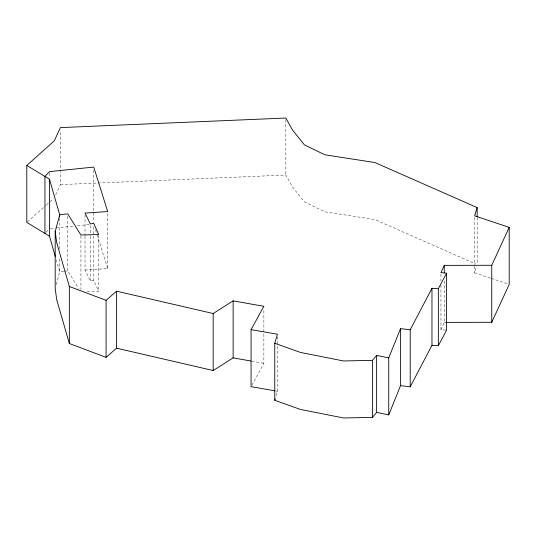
<?xml version="1.0" encoding="UTF-8"?>
<svg xmlns="http://www.w3.org/2000/svg" width="536" height="536" viewBox="0 0 536 536"><rect width="100%" height="100%" fill="white"/><g stroke="black" fill="none" stroke-linecap="round" stroke-linejoin="round"><path stroke-width="0.4" stroke-dasharray="2.68 2.01" d="M56.267 284.576L59.717 271.765L59.717 258.546M276.107 395.769L277.44 391.247L277.44 345.8M490.346 278.084L474.641 272.837L476.692 266.091M445.778 330.136L440.947 329.627L444.277 322.384L444.277 280.248M55.644 194.903L60.414 184.612L60.414 130.081M251.866 385.203L263.866 363.314L263.866 308.783M46.083 232.242L48.367 229.837M27.41 221.904L45.734 205.502M46.344 204.953L49.399 202.219M50.009 201.67L53.674 198.394M85.016 236.202L85.016 270.077L90.282 280.864L93.82 280.435L98.637 291.484L86.571 291.872M63.724 271.323L59.717 271.765L56.3 259.9M64.528 271.236L67.737 270.888L78.745 288.522M50.33 228.544L55.242 228.041M56.066 227.954L74.082 226.112M77.358 225.77L89.646 224.51M85.016 270.077L107.689 268.583L107.689 212.397M60.414 184.612L285.835 175.038L292.502 187.01L304.388 201.858L324.796 211.787L374.952 219.552L475.626 263.92M444.277 322.384L445.945 322.384M275.792 390.958L277.44 391.247M251.732 361.163L263.866 363.314M491.137 278.345L508.416 284.114M95.482 229.656L96.728 233.622M96.976 234.42L107.689 268.583M477.147 217.495L477.147 263.766M474.641 217.475L474.641 265.4M474.641 266.225L474.641 272.837M440.947 274.271L440.947 280.884M440.947 285.011L440.947 329.627M285.835 119.682L285.835 175.038M277.44 336.715L277.44 344.976M98.637 235.297L98.637 291.484M93.82 226.728L93.82 280.435M93.74 170.388L93.74 222.44M90.282 225.509L90.282 235.418M90.282 236.249L90.282 280.864M85.016 214.722L85.016 235.378M80.943 235.867L80.943 289.574M67.737 216.356L67.737 270.888M59.717 218.058L59.717 250.285M49.513 173.269L49.513 177.403"/><path stroke-width="0.8" d="M274.968 390.818L251.069 386.664L251.069 329.653L263.866 306.304L233.133 300.864L213.174 313.526L116.533 291.169L116.533 348.179L106.081 357.351L69.345 343.502L56.709 299.725L55.188 288.582L55.188 231.572L59.717 214.755L49.473 179.151L26.8 165.443L54.283 140.834L60.414 127.602L285.835 118.034L292.502 130L304.388 144.847L324.796 154.777L374.952 162.549L477.147 207.579L477.147 216.671M376.641 412.412L388.734 414.884L388.734 357.874L376.641 355.402L376.641 412.412L372.399 417.377L343.556 417.966L300.522 409.464L274.767 400.298L274.767 343.288L277.44 334.236L251.069 329.653M274.767 400.298L275.216 398.791M477.147 207.579L474.641 215.827L509.2 227.371L509.2 284.382L491.753 322.29L445.945 322.384M388.734 357.874L400.539 328.628L410.208 329.794L431.976 288.294L438.354 288.703L446.582 273.213L440.947 272.623L444.277 265.374L491.753 265.28L509.2 227.371M388.734 414.884L400.539 385.639L400.539 328.628M400.539 385.639L410.208 386.804L431.976 345.305L431.976 288.294M431.976 345.305L438.354 345.713L446.582 330.223L446.582 273.213M372.399 417.377L372.399 360.366L376.641 355.402M106.081 357.351L106.081 300.341L116.533 291.169M116.533 348.179L213.174 370.53L233.133 357.874L250.922 361.023M372.399 360.366L343.556 360.963L300.522 352.453L274.767 343.288M55.188 231.572L56.709 242.714L69.345 286.492L106.081 300.341M26.8 165.443L26.8 222.453L49.473 236.162L55.389 256.731M491.753 265.28L491.753 322.29M444.277 265.374L444.277 272.811M438.354 288.703L438.354 345.713M410.208 329.794L410.208 386.804M233.133 300.864L233.133 357.874M213.174 313.526L213.174 370.53M69.345 286.492L69.345 343.502M59.717 216.41L59.717 214.755L67.737 213.877L80.943 235.043L98.637 234.473L93.82 223.425L90.282 223.854L85.016 213.067L107.689 211.573L93.74 167.085L49.513 171.62L44.944 176.445L44.944 233.448M49.473 179.151L49.473 236.162"/></g></svg>
